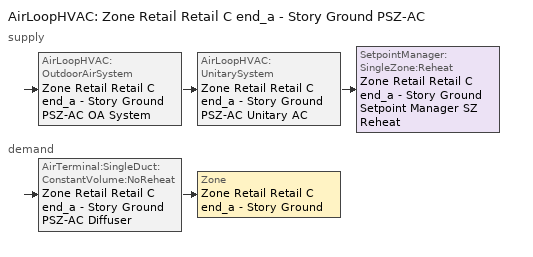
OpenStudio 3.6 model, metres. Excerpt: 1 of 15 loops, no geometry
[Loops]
AirLoopHVAC 'Zone Retail Retail C end_a - Story Ground PSZ-AC'
 supply: AirLoopHVAC:OutdoorAirSystem 'Zone Retail Retail C end_a - Story Ground PSZ-AC OA System' > AirLoopHVAC:UnitarySystem 'Zone Retail Retail C end_a - Story Ground PSZ-AC Unitary AC' > SetpointManager:SingleZone:Reheat 'Zone Retail Retail C end_a - Story Ground Setpoint Manager SZ Reheat'
 demand: AirTerminal:SingleDuct:ConstantVolume:NoReheat 'Zone Retail Retail C end_a - Story Ground PSZ-AC Diffuser' > Zone 'Zone Retail Retail C end_a - Story Ground'
[SizingPeriod:DesignDay] Barometric Pressure {Pa}=91257; Wind Speed {m/s}=4.1; Wind Direction {deg}=330; Rain Indicator=No; Snow Indicator=No; Day of Month=21; Day Type=SummerDesignDay; Daylight Saving Time Indicator=No; Humidity Condition Type=Wetbulb; Dry-Bulb Temperature Range Modifier Type=DefaultMultipliers; Solar Model Indicator=ASHRAETau
Name | Maximum Dry-Bulb Temperature {C} | Daily Dry-Bulb Temperature Range {deltaC} | Month | Wetbulb or DewPoint at Maximum Dry-Bulb {C} | ASHRAE Clear Sky Optical Depth for Beam Irradiance | ASHRAE Clear Sky Optical Depth for Diffuse Irradiance
Boise Municipal July .4% Condns DB=>MCWB 1 | 39.6 | 16.7 | 7 | 18.5 | 0.307 | 2.465
Boise Municipal July .4% Condns WB=>MCDB 1 | 34.8 | 16.7 | 7 | 20.1 | 0.307 | 2.465
Boise Municipal June .4% Condns DB=>MCWB 1 | 36.9 | 14.8 | 6 | 17.5 | 0.307 | 2.451
Boise Municipal June .4% Condns WB=>MCDB 1 | 32.7 | 14.8 | 6 | 19.1 | 0.307 | 2.451
Boise Municipal March .4% Condns DB=>MCWB 1 | 21.9 | 11.1 | 3 | 10.4 | 0.291 | 2.534
Boise Municipal March .4% Condns WB=>MCDB 1 | 19.3 | 11.1 | 3 | 11.2 | 0.291 | 2.534
Boise Municipal May .4% Condns DB=>MCWB 1 | 33.3 | 13.6 | 5 | 16.1 | 0.302 | 2.461
Boise Municipal May .4% Condns WB=>MCDB 1 | 30 | 13.6 | 5 | 17.6 | 0.302 | 2.461
Boise Municipal November .4% Condns DB=>MCWB 1 | 18.7 | 8.9 | 11 | 9.4 | 0.287 | 2.635
Boise Municipal November .4% Condns WB=>MCDB 1 | 15.8 | 8.9 | 11 | 11.3 | 0.287 | 2.635
Boise Municipal October .4% Condns DB=>MCWB 1 | 29.1 | 13 | 10 | 13.9 | 0.298 | 2.589
Boise Municipal October .4% Condns WB=>MCDB 1 | 26.3 | 13 | 10 | 14.9 | 0.298 | 2.589
Boise Municipal September .4% Condns DB=>MCWB 1 | 34.8 | 15.1 | 9 | 16.6 | 0.312 | 2.53
Boise Municipal September .4% Condns WB=>MCDB 1 | 30.3 | 15.1 | 9 | 18.9 | 0.312 | 2.53
[Sizing:Zone]
Zone Retail Retail C end_a - Story Ground: Zone Cooling Design Supply Air Temperature Input Method=SupplyAirTemperature; Zone Cooling Design Supply Air Temperature {C}=12.7778; Zone Cooling Design Supply Air Temperature Difference {deltaC}=11.11; Zone Heating Design Supply Air Temperature Input Method=SupplyAirTemperature; Zone Heating Design Supply Air Temperature {C}=50; Zone Heating Design Supply Air Temperature Difference {deltaC}=11.11; Zone Cooling Design Supply Air Humidity Ratio {kg-H2O/kg-air}=0.0085; Zone Heating Design Supply Air Humidity Ratio {kg-H2O/kg-air}=0.008; Cooling Design Air Flow Method=DesignDay; Heating Design Air Flow Method=DesignDay; Account for Dedicated Outdoor Air System=No; Dedicated Outdoor Air System Control Strategy=NeutralSupplyAir; Dedicated Outdoor Air Low Setpoint Temperature for Design {C}=autosize; Dedicated Outdoor Air High Setpoint Temperature for Design {C}=autosize; Zone Load Sizing Method=Sensible Load Only No Latent Load; Zone Latent Cooling Design Supply Air Humidity Ratio Input Method=HumidityRatioDifference; Zone Cooling Design Supply Air Humidity Ratio Difference {kgWater/kgDryAir}=0.005; Zone Latent Heating Design Supply Air Humidity Ratio Input Method=HumidityRatioDifference; Zone Humidification Design Supply Air Humidity Ratio Difference {kgWater/kgDryAir}=0.005
[Zone equipment]
Zone Retail Retail C end_a - Story Ground: Zone Retail Retail C end_a - Story Ground PSZ-AC Diffuser
[AirLoopHVAC]
Zone Retail Retail C end_a - Story Ground PSZ-AC: Availability Schedule=Zone Retail Retail C end_a - Story Ground PSZ-AC Occ Sch; Design Supply Air Flow Rate {m3/s}=autosize; Design Return Air Flow Fraction of Supply Air Flow=1
[Sizing:System]
Zone Retail Retail C end_a - Story Ground PSZ-AC: Type of Load to Size On=Sensible; Design Outdoor Air Flow Rate {m3/s}=Autosize; Central Heating Maximum System Air Flow Ratio=1; Preheat Design Temperature {C}=7.22222; Preheat Design Humidity Ratio {kg-H2O/kg-Air}=0.008; Precool Design Temperature {C}=12.7778; Precool Design Humidity Ratio {kg-H2O/kg-Air}=0.008; Central Cooling Design Supply Air Temperature {C}=12.7778; Central Heating Design Supply Air Temperature {C}=50; Sizing Option=Coincident; 100% Outdoor Air in Cooling=No; 100% Outdoor Air in Heating=No; Central Cooling Design Supply Air Humidity Ratio {kg-H2O/kg-Air}=0.0085; Central Heating Design Supply Air Humidity Ratio {kg-H2O/kg-Air}=0.008; Cooling Design Air Flow Method=DesignDay; Heating Design Air Flow Method=DesignDay; System Outdoor Air Method=ZoneSum; Zone Maximum Outdoor Air Fraction=1; Cooling Supply Air Flow Rate Per Floor Area {m3/s-m2}=0.00996765; Cooling Fraction of Autosized Cooling Supply Air Flow Rate=1; Cooling Supply Air Flow Rate Per Unit Cooling Capacity {m3/s-W}=3.94755e-05; Heating Supply Air Flow Rate Per Floor Area {m3/s-m2}=0.00996765; Heating Fraction of Autosized Heating Supply Air Flow Rate=1; Heating Fraction of Autosized Cooling Supply Air Flow Rate=1; Heating Supply Air Flow Rate Per Unit Heating Capacity {m3/s-W}=3.15882e-05; Cooling Design Capacity Method=CoolingDesignCapacity; Cooling Design Capacity {W}=autosize; Cooling Design Capacity Per Floor Area {W/m2}=234.7; Fraction of Autosized Cooling Design Capacity=1; Heating Design Capacity Method=HeatingDesignCapacity; Heating Design Capacity {W}=autosize; Heating Design Capacity Per Floor Area {W/m2}=157; Fraction of Autosized Heating Design Capacity=1; Central Cooling Capacity Control Method=OnOff; Occupant Diversity=autosize
[SetpointManager:SingleZone:Reheat]
Zone Retail Retail C end_a - Story Ground Setpoint Manager SZ Reheat: Minimum Supply Air Temperature {C}=12.7778; Maximum Supply Air Temperature {C}=50; Control Zone=Zone Retail Retail C end_a - Story Ground; Setpoint Node or NodeList=Zone Retail Retail C end_a - Story Ground PSZ-AC Supply Outlet Node
[Coil:Heating:Gas]
Zone Retail Retail C end_a - Story Ground PSZ-AC Gas Htg Coil 34kBtu/hr 0.8 Thermal Eff: Availability Schedule=Always On Discrete; Gas Burner Efficiency=0.8; Nominal Capacity {W}=AutoSize; Parasitic Electric Load {W}=0; Parasitic Gas Load {W}=0
[Coil:Heating:Electric]
Zone Retail Retail C end_a - Story Ground PSZ-AC No Heat: Availability Schedule=Always Off Discrete; Efficiency=1; Nominal Capacity {W}=0
[Coil:Cooling:DX:SingleSpeed]
Zone Retail Retail C end_a - Story Ground PSZ-AC 1spd DX AC Clg Coil 16kBtu/hr 9.7SEER: Availability Schedule=Always On Discrete; Rated Total Cooling Capacity {W}=autosize; Rated Sensible Heat Ratio=autosize; Rated COP {W/W}=3.14722; Rated Air Flow Rate {m3/s}=autosize; Rated Evaporator Fan Power Per Volume Flow Rate 2017 {W/(m3/s)}=773.3; Rated Evaporator Fan Power Per Volume Flow Rate 2023 {W/(m3/s)}=934.4; Total Cooling Capacity Function of Temperature Curve=DOE Ref DX Clg Coil Cool-Cap-fT; Total Cooling Capacity Function of Flow Fraction Curve=DOE Ref DX Clg Coil Cool-CAP-fFlow; Energy Input Ratio Function of Temperature Curve=DOE Ref DX Clg Coil Cool-EIR-fT; Energy Input Ratio Function of Flow Fraction Curve=DOE Ref DX Clg Coil Cool-EIR-fFlow; Part Load Fraction Correlation Curve=DOE Ref DX Clg Coil Cool-PLF-fPLR; Minimum Outdoor Dry-Bulb Temperature for Compressor Operation {C}=-25; Nominal Time for Condensate Removal to Begin {s}=0; Ratio of Initial Moisture Evaporation Rate and Steady State Latent Capacity=0; Maximum Cycling Rate {cycles/hr}=0; Latent Capacity Time Constant {s}=0; Condenser Type=AirCooled; Evaporative Condenser Effectiveness=0.9; Evaporative Condenser Air Flow Rate {m3/s}=autosize; Evaporative Condenser Pump Rated Power Consumption {W}=autosize; Crankcase Heater Capacity {W}=0; Maximum Outdoor Dry-Bulb Temperature for Crankcase Heater Operation {C}=10; Basin Heater Capacity {W/K}=0; Basin Heater Setpoint Temperature {C}=2
[Fan:OnOff]
Zone Retail Retail C end_a - Story Ground PSZ-AC Fan: Availability Schedule=Always On Discrete; Fan Total Efficiency=0.53625; Pressure Rise {Pa}=622.722; Maximum Flow Rate {m3/s}=autosize; Motor Efficiency=0.825; Motor In Airstream Fraction=1; Fan Power Ratio Function of Speed Ratio Curve=Fan On Off Power Curve 14; Fan Efficiency Ratio Function of Speed Ratio Curve=Fan On Off Efficiency Curve 14
[AirLoopHVAC:UnitarySystem]
Zone Retail Retail C end_a - Story Ground PSZ-AC Unitary AC: Control Type=Load; Controlling Zone or Thermostat Location=Zone Retail Retail C end_a - Story Ground; Dehumidification Control Type=None; Availability Schedule=Always On Discrete; Supply Fan=Zone Retail Retail C end_a - Story Ground PSZ-AC Fan; Fan Placement=DrawThrough; Supply Air Fan Operating Mode Schedule=Zone Retail Retail C end_a - Story Ground PSZ-AC_night_fancycle_schedule; Heating Coil=Zone Retail Retail C end_a - Story Ground PSZ-AC Gas Htg Coil 34kBtu/hr 0.8 Thermal Eff; DX Heating Coil Sizing Ratio=1; Cooling Coil=Zone Retail Retail C end_a - Story Ground PSZ-AC 1spd DX AC Clg Coil 16kBtu/hr 9.7SEER; Use DOAS DX Cooling Coil=No; DOAS DX Cooling Coil Leaving Minimum Air Temperature {C}=2; Latent Load Control=SensibleOnlyLoadControl; Supplemental Heating Coil=Zone Retail Retail C end_a - Story Ground PSZ-AC No Heat; Supply Air Flow Rate During Cooling Operation {m3/s}=Autosize; Supply Air Flow Rate During Heating Operation {m3/s}=Autosize; Supply Air Flow Rate When No Cooling or Heating is Required {m3/s}=Autosize; Maximum Supply Air Temperature {C}=80; Maximum Outdoor Dry-Bulb Temperature for Supplemental Heater Operation {C}=21; Maximum Cycling Rate {cycles/hr}=2.5; Heat Pump Time Constant {s}=60; Fraction of On-Cycle Power Use=0.01; Heat Pump Fan Delay Time {s}=60; Ancilliary On-Cycle Electric Power {W}=0; Ancilliary Off-Cycle Electric Power {W}=0
[Controller:OutdoorAir]
Zone Retail Retail C end_a - Story Ground PSZ-AC OA System Controller: Minimum Outdoor Air Flow Rate {m3/s}=autosize; Maximum Outdoor Air Flow Rate {m3/s}=Autosize; Economizer Control Type=NoEconomizer; Economizer Control Action Type=ModulateFlow; Economizer Maximum Limit Dry-Bulb Temperature {C}=28; Economizer Maximum Limit Enthalpy {J/kg}=64000; Lockout Type=LockoutWithCompressor; Minimum Limit Type=FixedMinimum; Minimum Outdoor Air Schedule=Zone Retail Retail C end_a - Story Ground PSZ-AC_night_novent_schedule; Controller Mechanical Ventilation=Controller Mechanical Ventilation 15; High Humidity Control=No; Heat Recovery Bypass Control Type=BypassWhenWithinEconomizerLimits
[Controller:MechanicalVentilation]
Controller Mechanical Ventilation 15: Availability Schedule=Always On Discrete
[AirLoopHVAC:OutdoorAirSystem]
Zone Retail Retail C end_a - Story Ground PSZ-AC OA System: Controller=Zone Retail Retail C end_a - Story Ground PSZ-AC OA System Controller
[AirTerminal:SingleDuct:ConstantVolume:NoReheat]
Zone Retail Retail C end_a - Story Ground PSZ-AC Diffuser: Availability Schedule=Always On Discrete; Maximum Air Flow Rate {m3/s}=AutoSize
[Schedule:Ruleset]
Name | Default Day Schedule | Summer Design Day Schedule | Winter Design Day Schedule
Zone Retail Retail C end_a - Story Ground PSZ-AC Occ Sch | Zone Retail Retail C end_a - Story Ground PSZ-AC Occ Sch Default | Zone Retail Retail C end_a - Story Ground PSZ-AC Occ Sch Summer Design Day | Zone Retail Retail C end_a - Story Ground PSZ-AC Occ Sch Winter Design Day
Zone Retail Retail C end_a - Story Ground PSZ-AC_night_novent_schedule | Zone Retail Retail C end_a - Story Ground PSZ-AC Occ Sch Default 2 | Zone Retail Retail C end_a - Story Ground PSZ-AC Occ Sch Summer Design Day 2 | Zone Retail Retail C end_a - Story Ground PSZ-AC Occ Sch Winter Design Day 2
Zone Retail Retail C end_a - Story Ground PSZ-AC_night_fancycle_schedule | Zone Retail Retail C end_a - Story Ground PSZ-AC Occ Sch Default 3 | Zone Retail Retail C end_a - Story Ground PSZ-AC Occ Sch Summer Design Day 3 | Zone Retail Retail C end_a - Story Ground PSZ-AC Occ Sch Winter Design Day 3
[Schedule:Day]
Zone Retail Retail C end_a - Story Ground PSZ-AC Occ Sch Default; Zone Retail Retail C end_a - Story Ground PSZ-AC Occ Sch Default 2; Zone Retail Retail C end_a - Story Ground PSZ-AC Occ Sch Default 3: 4, 50, 0, 23, 30, 1, 24, 0, 0
Zone Retail Retail C end_a - Story Ground PSZ-AC Occ Sch Winter Design Day; Zone Retail Retail C end_a - Story Ground PSZ-AC Occ Sch Summer Design Day; Zone Retail Retail C end_a - Story Ground PSZ-AC Occ Sch Summer Design Day 2; Zone Retail Retail C end_a - Story Ground PSZ-AC Occ Sch Winter Design Day 2; Zone Retail Retail C end_a - Story Ground PSZ-AC Occ Sch Summer Design Day 3; Zone Retail Retail C end_a - Story Ground PSZ-AC Occ Sch Winter Design Day 3: 24, 0, 1
Zone Retail Retail C end_a - Story Ground PSZ-AC Occ Sch Saturday; Zone Retail Retail C end_a - Story Ground PSZ-AC Occ Sch Saturday 2; Zone Retail Retail C end_a - Story Ground PSZ-AC Occ Sch Saturday 3: 9, 34, 0, 20, 45, 1, 24, 0, 0
Zone Retail Retail C end_a - Story Ground PSZ-AC Occ Sch Sunday; Zone Retail Retail C end_a - Story Ground PSZ-AC Occ Sch Sunday 2; Zone Retail Retail C end_a - Story Ground PSZ-AC Occ Sch Sunday 3: 10, 34, 0, 17, 45, 1, 24, 0, 0
[Schedule:Rule] Date Specification Type=DateRange; Start Month=1; Start Day=1; End Month=12; End Day=31
Name | Schedule Ruleset | Rule Order | Day Schedule | Apply Saturday | Apply Sunday
Zone Retail Retail C end_a - Story Ground PSZ-AC Occ Sch Saturday Rule | Zone Retail Retail C end_a - Story Ground PSZ-AC Occ Sch | 1 | Zone Retail Retail C end_a - Story Ground PSZ-AC Occ Sch Saturday | Yes
Zone Retail Retail C end_a - Story Ground PSZ-AC Occ Sch Sunday Rule | Zone Retail Retail C end_a - Story Ground PSZ-AC Occ Sch | 0 | Zone Retail Retail C end_a - Story Ground PSZ-AC Occ Sch Sunday |  | Yes
Zone Retail Retail C end_a - Story Ground PSZ-AC Occ Sch Sunday Rule 2 | Zone Retail Retail C end_a - Story Ground PSZ-AC_night_novent_schedule | 0 | Zone Retail Retail C end_a - Story Ground PSZ-AC Occ Sch Sunday 2 |  | Yes
Zone Retail Retail C end_a - Story Ground PSZ-AC Occ Sch Saturday Rule 2 | Zone Retail Retail C end_a - Story Ground PSZ-AC_night_novent_schedule | 1 | Zone Retail Retail C end_a - Story Ground PSZ-AC Occ Sch Saturday 2 | Yes
Zone Retail Retail C end_a - Story Ground PSZ-AC Occ Sch Sunday Rule 3 | Zone Retail Retail C end_a - Story Ground PSZ-AC_night_fancycle_schedule | 0 | Zone Retail Retail C end_a - Story Ground PSZ-AC Occ Sch Sunday 3 |  | Yes
Zone Retail Retail C end_a - Story Ground PSZ-AC Occ Sch Saturday Rule 3 | Zone Retail Retail C end_a - Story Ground PSZ-AC_night_fancycle_schedule | 1 | Zone Retail Retail C end_a - Story Ground PSZ-AC Occ Sch Saturday 3 | Yes
[Schedule:Constant]
Name | Value
Always On Discrete | 1
Always Off Discrete | 0
[Curve:Exponent]
Fan On Off Power Curve 14: Coefficient1 Constant=1; Coefficient2 Constant=0; Coefficient3 Constant=0; Minimum Value of x=0; Maximum Value of x=1
[Curve:Cubic] Coefficient1 Constant=1; Coefficient2 x=0; Coefficient3 x**2=0; Coefficient4 x**3=0
Name | Minimum Value of x | Maximum Value of x
Fan On Off Efficiency Curve 14 | 0 | 1
DOE Ref DX Clg Coil Cool-CAP-fFlow; DOE Ref DX Clg Coil Cool-EIR-fFlow | -100 | 100
[Curve:Biquadratic] Minimum Value of x=-100; Maximum Value of x=100; Minimum Value of y=-100; Maximum Value of y=100
Name | Coefficient1 Constant | Coefficient2 x | Coefficient3 x**2 | Coefficient4 y | Coefficient5 y**2 | Coefficient6 x*y
DOE Ref DX Clg Coil Cool-Cap-fT | 0.971212 | -0.0152755 | 0.00144345 | -0.00039321 | -6.8364e-06 | -0.000290596
DOE Ref DX Clg Coil Cool-EIR-fT | 0.286871 | 0.0239022 | -0.000810648 | 0.0134585 | 0.000338936 | -0.000487004
[Curve:Quadratic]
DOE Ref DX Clg Coil Cool-PLF-fPLR: Coefficient1 Constant=0.909496; Coefficient2 x=0.0986477; Coefficient3 x**2=-0.00819488; Minimum Value of x=0; Maximum Value of x=1
